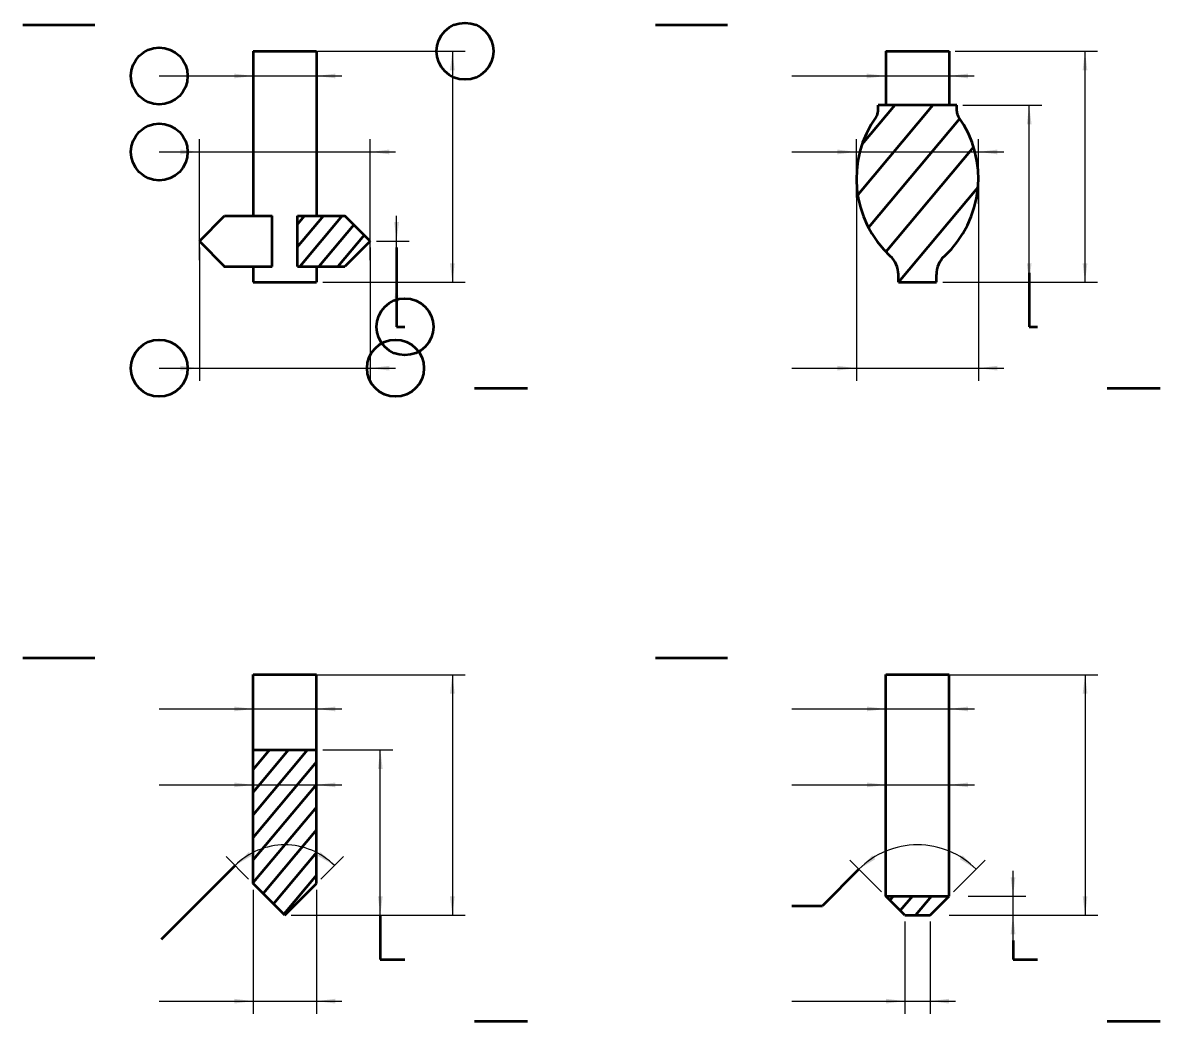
# Model space of a CAD drawing. Header units: millimetres. Extents: x -138 to 541, y -296 to -34.
# Drawn here: x 361.5 to 541.3, y -296 to -138.3 of the extents above; entities that cross this region are included whole.
import ezdxf

# ---------------------------------------------------------------- set-up
doc = ezdxf.new("R2010")
doc.units = ezdxf.units.MM
doc.layers.get('0').update_dxf_attribs({"lineweight": 35})
doc.layers.add('Dimension Layer', color=3, linetype='Continuous', lineweight=18)
doc.layers.add('Thick Solid Layer', color=7, linetype='Continuous', lineweight=35)
doc.styles.get("Standard").update_dxf_attribs({"font": '', "width": 0.667})
doc.styles.get('Standard').set_extended_font_data('arial')
doc.dimstyles.get("Standard").update_dxf_attribs({"dimtxt": 3.5, "dimasz": 4, "dimexe": 2, "dimexo": 0, "dimtad": 1, "dimdsep": 46, "dimtxsty": 'Standard', "dimblk": '_CAXARROW', "dimcen": 0, "dimdle": 8, "dimazin": 2, "dimtfac": 0.707107, "dimtdec": 3, "dimtmove": 2, "dimatfit": 3, "dimfxl": 1, "dimfrac": 2, "dimtolj": 1, "dimarcsym": 1})

# ---------------------------------------------------------------- blocks, each defined once
blk = doc.blocks.new('*X26')
at = {"layer": 'Dimension Layer'}
for points in [[(529.42, -241.25), (529.79, -244.25), (529.04, -244.25)], [(529.42, -279.25), (529.79, -276.25), (529.04, -276.25)]]:
    blk.add_hatch(color=0, dxfattribs=at).paths.add_polyline_path(points, flags=0)
at = {"layer": 'Dimension Layer', "color": 0}
for p, q in [((508.08, -241.25), (531.42, -241.25)), ((529.42, -241.25), (529.42, -279.25)), ((508.08, -279.25), (531.42, -279.25))]:
    blk.add_line(p, q, dxfattribs=at)
at = {"layer": 'Dimension Layer', "color": 0, "insert": (528.79, -246.06), "char_height": 3.5, "width": 7, "attachment_point": 5, "rotation": 90, "line_spacing_factor": 1.15057}
blk.add_mtext('\\T1.1; ', dxfattribs=at)
blk = doc.blocks.new('_CAXARROW')
blk.add_hatch(color=0).paths.add_polyline_path([(0, 0), (-1, 0.125), (-1, -0.125)], flags=0)
blk = doc.blocks.new('*X27')
at = {"layer": 'Dimension Layer'}
for points in [[(497.93, -246.66), (494.93, -246.29), (494.93, -247.04)], [(507.93, -246.66), (510.93, -246.29), (510.93, -247.04)]]:
    blk.add_hatch(color=0, dxfattribs=at).paths.add_polyline_path(points, flags=0)
at = {"layer": 'Dimension Layer', "color": 0}
for p, q in [((497.93, -250.35), (497.93, -244.66)), ((507.93, -250.35), (507.93, -244.66)), ((483.09, -246.66), (511.93, -246.66))]:
    blk.add_line(p, q, dxfattribs=at)
at = {"layer": 'Dimension Layer', "color": 0, "insert": (483.09, -246.04), "char_height": 3.5, "width": 7, "attachment_point": 5, "line_spacing_factor": 1.15057}
blk.add_mtext('\\T1.1; ', dxfattribs=at)
blk = doc.blocks.new('*X28')
at = {"layer": 'Dimension Layer'}
for points in [[(500.93, -292.83), (497.93, -292.45), (497.93, -293.2)], [(504.93, -292.83), (507.93, -292.45), (507.93, -293.2)]]:
    blk.add_hatch(color=0, dxfattribs=at).paths.add_polyline_path(points, flags=0)
at = {"layer": 'Dimension Layer', "color": 0}
for p, q in [((500.93, -280.25), (500.93, -294.83)), ((504.93, -280.25), (504.93, -294.83)), ((483.09, -292.83), (508.93, -292.83))]:
    blk.add_line(p, q, dxfattribs=at)
at = {"layer": 'Dimension Layer', "color": 0, "insert": (483.09, -292.2), "char_height": 3.5, "width": 7, "attachment_point": 5, "line_spacing_factor": 1.15057}
blk.add_mtext('\\T1.1; ', dxfattribs=at)
blk = doc.blocks.new('*X29')
at = {"layer": 'Dimension Layer'}
for points in [[(518.03, -276.25), (517.65, -273.25), (518.4, -273.25)], [(518.03, -279.25), (517.65, -282.25), (518.4, -282.25)]]:
    blk.add_hatch(color=0, dxfattribs=at).paths.add_polyline_path(points, flags=0)
at = {"layer": 'Dimension Layer', "color": 0}
for p, q in [((518.03, -283.25), (518.03, -272.25)), ((510.93, -276.25), (520.03, -276.25)), ((507.93, -279.25), (520.03, -279.25))]:
    blk.add_line(p, q, dxfattribs=at)
at = {"layer": 'Dimension Layer', "color": 0, "insert": (517.4, -277.75), "char_height": 3.5, "width": 7, "attachment_point": 5, "rotation": 90, "line_spacing_factor": 1.15057}
blk.add_mtext('\\T1.1; ', dxfattribs=at)
blk = doc.blocks.new('*X30')
at = {"layer": 'Dimension Layer'}
for points in [[(493.66, -271.98), (496.24, -270.41), (495.81, -269.8)], [(512.19, -271.98), (509.62, -270.41), (510.05, -269.8)]]:
    blk.add_hatch(color=0, dxfattribs=at).paths.add_polyline_path(points, flags=0)
at = {"layer": 'Dimension Layer', "color": 0}
for p, q in [((497.22, -275.54), (492.25, -270.57)), ((508.63, -275.54), (513.61, -270.57))]:
    blk.add_line(p, q, dxfattribs=at)
for start, end in [(90, 135), (45, 90)]:
    blk.add_arc((502.93, -281.25), 13.11, start, end, dxfattribs=at)
at = {"layer": 'Dimension Layer', "color": 0, "insert": (502.93, -268.14), "char_height": 3.5, "width": 7, "attachment_point": 5, "line_spacing_factor": 1.15057}
blk.add_mtext('\\T1.1; ', dxfattribs=at)
blk = doc.blocks.new('*X35')
at = {"layer": 'Dimension Layer'}
for points in [[(497.93, -258.66), (494.93, -258.29), (494.93, -259.04)], [(507.93, -258.66), (510.93, -258.29), (510.93, -259.04)]]:
    blk.add_hatch(color=0, dxfattribs=at).paths.add_polyline_path(points, flags=0)
at = {"layer": 'Dimension Layer', "color": 0}
for p, q in [((497.93, -264.18), (497.93, -256.66)), ((507.93, -264.18), (507.93, -256.66)), ((483.09, -258.66), (511.93, -258.66))]:
    blk.add_line(p, q, dxfattribs=at)
at = {"layer": 'Dimension Layer', "color": 0, "insert": (483.09, -258.04), "char_height": 3.5, "width": 7, "attachment_point": 5, "line_spacing_factor": 1.15057}
blk.add_mtext('\\T1.1; ', dxfattribs=at)
blk = doc.blocks.new('*X43')
at = {"layer": 'Dimension Layer'}
for points in [[(429.42, -241.25), (429.79, -244.25), (429.04, -244.25)], [(429.42, -279.25), (429.79, -276.25), (429.04, -276.25)]]:
    blk.add_hatch(color=0, dxfattribs=at).paths.add_polyline_path(points, flags=0)
at = {"layer": 'Dimension Layer', "color": 0}
for p, q in [((408.08, -241.25), (431.42, -241.25)), ((429.42, -241.25), (429.42, -279.25)), ((408.08, -279.25), (431.42, -279.25))]:
    blk.add_line(p, q, dxfattribs=at)
at = {"layer": 'Dimension Layer', "color": 0, "insert": (428.79, -246.06), "char_height": 3.5, "width": 7, "attachment_point": 5, "rotation": 90, "line_spacing_factor": 1.15057}
blk.add_mtext('\\T1.1; ', dxfattribs=at)
blk = doc.blocks.new('*X44')
at = {"layer": 'Dimension Layer'}
for points in [[(397.93, -246.66), (394.93, -246.29), (394.93, -247.04)], [(407.93, -246.66), (410.93, -246.29), (410.93, -247.04)]]:
    blk.add_hatch(color=0, dxfattribs=at).paths.add_polyline_path(points, flags=0)
at = {"layer": 'Dimension Layer', "color": 0}
for p, q in [((397.93, -250.35), (397.93, -244.66)), ((407.93, -250.35), (407.93, -244.66)), ((383.09, -246.66), (411.93, -246.66))]:
    blk.add_line(p, q, dxfattribs=at)
at = {"layer": 'Dimension Layer', "color": 0, "insert": (383.09, -246.04), "char_height": 3.5, "width": 7, "attachment_point": 5, "line_spacing_factor": 1.15057}
blk.add_mtext('\\T1.1; ', dxfattribs=at)
blk = doc.blocks.new('*X45')
at = {"layer": 'Dimension Layer'}
for points in [[(418.03, -253.13), (417.65, -256.13), (418.4, -256.13)], [(418.03, -279.25), (417.65, -276.25), (418.4, -276.25)]]:
    blk.add_hatch(color=0, dxfattribs=at).paths.add_polyline_path(points, flags=0)
at = {"layer": 'Dimension Layer', "color": 0}
for p, q in [((408.93, -253.13), (420.03, -253.13)), ((418.03, -279.25), (418.03, -253.13)), ((403.93, -279.25), (420.03, -279.25))]:
    blk.add_line(p, q, dxfattribs=at)
at = {"layer": 'Dimension Layer', "color": 0, "insert": (417.4, -266.19), "char_height": 3.5, "width": 7, "attachment_point": 5, "rotation": 90, "line_spacing_factor": 1.15057}
blk.add_mtext('\\T1.1; ', dxfattribs=at)
blk = doc.blocks.new('*X46')
at = {"layer": 'Dimension Layer'}
for points in [[(395.07, -271.39), (397.68, -269.88), (397.27, -269.26)], [(410.78, -271.39), (408.17, -269.88), (408.58, -269.26)]]:
    blk.add_hatch(color=0, dxfattribs=at).paths.add_polyline_path(points, flags=0)
at = {"layer": 'Dimension Layer', "color": 0}
for p, q in [((397.22, -273.54), (393.66, -269.98)), ((408.63, -273.54), (412.19, -269.98))]:
    blk.add_line(p, q, dxfattribs=at)
for start, end in [(90, 135), (45, 90)]:
    blk.add_arc((402.93, -279.25), 11.11, start, end, dxfattribs=at)
at = {"layer": 'Dimension Layer', "color": 0, "insert": (402.93, -268.14), "char_height": 3.5, "width": 7, "attachment_point": 5, "line_spacing_factor": 1.15057}
blk.add_mtext('\\T1.1; ', dxfattribs=at)
blk = doc.blocks.new('*X47')
at = {"layer": 'Dimension Layer'}
for points in [[(397.93, -258.66), (394.93, -258.29), (394.93, -259.04)], [(407.93, -258.66), (410.93, -258.29), (410.93, -259.04)]]:
    blk.add_hatch(color=0, dxfattribs=at).paths.add_polyline_path(points, flags=0)
at = {"layer": 'Dimension Layer', "color": 0}
for p, q in [((397.93, -264.18), (397.93, -256.66)), ((407.93, -264.18), (407.93, -256.66)), ((383.09, -258.66), (411.93, -258.66))]:
    blk.add_line(p, q, dxfattribs=at)
at = {"layer": 'Dimension Layer', "color": 0, "insert": (383.09, -258.04), "char_height": 3.5, "width": 7, "attachment_point": 5, "line_spacing_factor": 1.15057}
blk.add_mtext('\\T1.1; ', dxfattribs=at)
blk = doc.blocks.new('*X48')
at = {"layer": 'Dimension Layer'}
for points in [[(397.93, -292.83), (394.93, -292.45), (394.93, -293.2)], [(407.93, -292.83), (410.93, -292.45), (410.93, -293.2)]]:
    blk.add_hatch(color=0, dxfattribs=at).paths.add_polyline_path(points, flags=0)
at = {"layer": 'Dimension Layer', "color": 0}
for p, q in [((397.93, -275.25), (397.93, -294.83)), ((407.93, -275.25), (407.93, -294.83)), ((383.09, -292.83), (411.93, -292.83))]:
    blk.add_line(p, q, dxfattribs=at)
at = {"layer": 'Dimension Layer', "color": 0, "insert": (383.09, -292.2), "char_height": 3.5, "width": 7, "attachment_point": 5, "line_spacing_factor": 1.15057}
blk.add_mtext('\\T1.1; ', dxfattribs=at)
blk = doc.blocks.new('*X86')
at = {"layer": 'Dimension Layer'}
for points in [[(529.4, -142.75), (529.78, -145.75), (529.03, -145.75)], [(529.4, -179.25), (529.78, -176.25), (529.03, -176.25)]]:
    blk.add_hatch(color=0, dxfattribs=at).paths.add_polyline_path(points, flags=0)
at = {"layer": 'Dimension Layer', "color": 0}
for p, q in [((508.91, -142.75), (531.4, -142.75)), ((529.4, -142.75), (529.4, -179.25)), ((506.91, -179.25), (531.4, -179.25))]:
    blk.add_line(p, q, dxfattribs=at)
at = {"layer": 'Dimension Layer', "color": 0, "insert": (528.78, -146.06), "char_height": 3.5, "width": 7, "attachment_point": 5, "rotation": 90, "line_spacing_factor": 1.15057}
blk.add_mtext('\\T1.1; ', dxfattribs=at)
blk = doc.blocks.new('*X87')
at = {"layer": 'Dimension Layer'}
for points in [[(497.91, -146.66), (494.91, -146.29), (494.91, -147.04)], [(507.91, -146.66), (510.91, -146.29), (510.91, -147.04)]]:
    blk.add_hatch(color=0, dxfattribs=at).paths.add_polyline_path(points, flags=0)
at = {"layer": 'Dimension Layer', "color": 0}
for p, q in [((497.91, -150.35), (497.91, -144.66)), ((507.91, -150.35), (507.91, -144.66)), ((483.07, -146.66), (511.91, -146.66))]:
    blk.add_line(p, q, dxfattribs=at)
at = {"layer": 'Dimension Layer', "color": 0, "insert": (483.07, -146.04), "char_height": 3.5, "width": 7, "attachment_point": 5, "line_spacing_factor": 1.15057}
blk.add_mtext('\\T1.1; ', dxfattribs=at)
blk = doc.blocks.new('*X88')
at = {"layer": 'Dimension Layer'}
for points in [[(493.27, -192.83), (490.27, -192.45), (490.27, -193.2)], [(512.55, -192.83), (515.55, -192.45), (515.55, -193.2)]]:
    blk.add_hatch(color=0, dxfattribs=at).paths.add_polyline_path(points, flags=0)
at = {"layer": 'Dimension Layer', "color": 0}
for p, q in [((493.27, -163.85), (493.27, -194.83)), ((512.55, -163.85), (512.55, -194.83)), ((483.07, -192.83), (516.55, -192.83))]:
    blk.add_line(p, q, dxfattribs=at)
at = {"layer": 'Dimension Layer', "color": 0, "insert": (483.07, -192.2), "char_height": 3.5, "width": 7, "attachment_point": 5, "line_spacing_factor": 1.15057}
blk.add_mtext('\\T1.1; ', dxfattribs=at)
blk = doc.blocks.new('*X89')
at = {"layer": 'Dimension Layer'}
for points in [[(520.58, -151.3), (520.21, -154.3), (520.96, -154.3)], [(520.58, -179.25), (520.21, -176.25), (520.96, -176.25)]]:
    blk.add_hatch(color=0, dxfattribs=at).paths.add_polyline_path(points, flags=0)
at = {"layer": 'Dimension Layer', "color": 0}
for p, q in [((510.12, -151.3), (522.58, -151.3)), ((520.58, -179.25), (520.58, -151.3)), ((506.91, -179.25), (522.58, -179.25))]:
    blk.add_line(p, q, dxfattribs=at)
at = {"layer": 'Dimension Layer', "color": 0, "insert": (519.96, -165.27), "char_height": 3.5, "width": 7, "attachment_point": 5, "rotation": 90, "line_spacing_factor": 1.15057}
blk.add_mtext('\\T1.1; ', dxfattribs=at)
blk = doc.blocks.new('*X90')
at = {"layer": 'Dimension Layer'}
for points in [[(493.27, -158.66), (490.27, -158.29), (490.27, -159.04)], [(512.55, -158.66), (515.55, -158.29), (515.55, -159.04)]]:
    blk.add_hatch(color=0, dxfattribs=at).paths.add_polyline_path(points, flags=0)
at = {"layer": 'Dimension Layer', "color": 0}
for p, q in [((493.27, -165.85), (493.27, -156.66)), ((512.55, -166.85), (512.55, -156.66)), ((483.07, -158.66), (516.55, -158.66))]:
    blk.add_line(p, q, dxfattribs=at)
at = {"layer": 'Dimension Layer', "color": 0, "insert": (483.07, -158.04), "char_height": 3.5, "width": 7, "attachment_point": 5, "line_spacing_factor": 1.15057}
blk.add_mtext('\\T1.1; ', dxfattribs=at)
blk = doc.blocks.new('*X91')
at = {"layer": 'Dimension Layer'}
for points in [[(429.42, -142.75), (429.79, -145.75), (429.04, -145.75)], [(429.42, -179.25), (429.79, -176.25), (429.04, -176.25)]]:
    blk.add_hatch(color=0, dxfattribs=at).paths.add_polyline_path(points, flags=0)
at = {"layer": 'Dimension Layer', "color": 0}
for p, q in [((408.08, -142.75), (431.42, -142.75)), ((429.42, -142.75), (429.42, -179.25)), ((408.93, -179.25), (431.42, -179.25))]:
    blk.add_line(p, q, dxfattribs=at)
at = {"layer": 'Dimension Layer', "color": 0, "insert": (428.79, -146.06), "char_height": 3.5, "width": 7, "attachment_point": 5, "rotation": 90, "line_spacing_factor": 1.15057}
blk.add_mtext('\\T1.1; ', dxfattribs=at)
blk = doc.blocks.new('*X92')
at = {"layer": 'Dimension Layer'}
for points in [[(397.93, -146.66), (394.93, -146.29), (394.93, -147.04)], [(407.93, -146.66), (410.93, -146.29), (410.93, -147.04)]]:
    blk.add_hatch(color=0, dxfattribs=at).paths.add_polyline_path(points, flags=0)
at = {"layer": 'Dimension Layer', "color": 0}
for p, q in [((397.93, -150.35), (397.93, -144.66)), ((407.93, -150.35), (407.93, -144.66)), ((383.09, -146.66), (411.93, -146.66))]:
    blk.add_line(p, q, dxfattribs=at)
at = {"layer": 'Dimension Layer', "color": 0, "insert": (383.09, -146.04), "char_height": 3.5, "width": 7, "attachment_point": 5, "line_spacing_factor": 1.15057}
blk.add_mtext('\\T1.1; ', dxfattribs=at)
blk = doc.blocks.new('*X93')
at = {"layer": 'Dimension Layer'}
for points in [[(420.6, -172.75), (420.22, -169.75), (420.97, -169.75)], [(420.6, -179.25), (420.22, -182.25), (420.97, -182.25)]]:
    blk.add_hatch(color=0, dxfattribs=at).paths.add_polyline_path(points, flags=0)
at = {"layer": 'Dimension Layer', "color": 0}
for p, q in [((420.6, -183.25), (420.6, -168.75)), ((417.43, -172.75), (422.6, -172.75)), ((408.93, -179.25), (422.6, -179.25))]:
    blk.add_line(p, q, dxfattribs=at)
at = {"layer": 'Dimension Layer', "color": 0, "insert": (419.97, -176), "char_height": 3.5, "width": 7, "attachment_point": 5, "rotation": 90, "line_spacing_factor": 1.15057}
blk.add_mtext('\\T1.1; ', dxfattribs=at)
blk = doc.blocks.new('*X94')
at = {"layer": 'Dimension Layer'}
for points in [[(389.43, -158.66), (386.43, -158.29), (386.43, -159.04)], [(416.43, -158.66), (419.43, -158.29), (419.43, -159.04)]]:
    blk.add_hatch(color=0, dxfattribs=at).paths.add_polyline_path(points, flags=0)
at = {"layer": 'Dimension Layer', "color": 0}
for p, q in [((389.43, -175.75), (389.43, -156.66)), ((416.43, -175.75), (416.43, -156.66)), ((383.09, -158.66), (420.43, -158.66))]:
    blk.add_line(p, q, dxfattribs=at)
at = {"layer": 'Dimension Layer', "color": 0, "insert": (383.09, -158.04), "char_height": 3.5, "width": 7, "attachment_point": 5, "line_spacing_factor": 1.15057}
blk.add_mtext('\\T1.1; ', dxfattribs=at)
blk = doc.blocks.new('*X95')
at = {"layer": 'Dimension Layer'}
for points in [[(389.43, -192.83), (386.43, -192.45), (386.43, -193.2)], [(416.43, -192.83), (419.43, -192.45), (419.43, -193.2)]]:
    blk.add_hatch(color=0, dxfattribs=at).paths.add_polyline_path(points, flags=0)
at = {"layer": 'Dimension Layer', "color": 0}
for p, q in [((389.43, -173.75), (389.43, -194.83)), ((416.43, -173.75), (416.43, -194.83)), ((383.09, -192.83), (420.43, -192.83))]:
    blk.add_line(p, q, dxfattribs=at)
at = {"layer": 'Dimension Layer', "color": 0, "insert": (383.09, -192.2), "char_height": 3.5, "width": 7, "attachment_point": 5, "line_spacing_factor": 1.15057}
blk.add_mtext('\\T1.1; ', dxfattribs=at)

msp = doc.modelspace()

# ---------------------------------------------------------------- linework, layer by layer
at = {"layer": 'Thick Solid Layer'}
for p, q in [((372.927, -138.625), (361.515, -138.625)), ((472.927, -138.625), (461.515, -138.625)), ((397.927, -142.747), (407.927, -142.747)), ((397.927, -142.747), (397.927, -168.747)), ((407.927, -142.747), (407.927, -168.747)), ((497.911, -142.747), (507.911, -142.747)), ((497.911, -142.747), (497.911, -151.298)), ((507.911, -142.747), (507.911, -151.298)), ((505.363, -151.298), (493.478, -165.462)), ((499.363, -151.298), (494.15, -157.51)), ((509.122, -151.298), (496.7, -151.298)), ((496.7, -152.219), (496.7, -151.298)), ((509.122, -152.219), (509.122, -151.298)), ((509.61, -153.387), (495.172, -170.593)), ((511.804, -157.922), (497.942, -174.443)), ((512.49, -164.256), (499.911, -179.247)), ((389.427, -172.747), (393.427, -168.747)), ((393.427, -168.747), (400.927, -168.747)), ((400.927, -176.747), (400.927, -168.747)), ((409.023, -168.747), (404.827, -173.747)), ((404.927, -176.747), (404.927, -168.747)), ((404.927, -168.747), (412.427, -168.747)), ((406.023, -168.747), (404.927, -170.052)), ((412.023, -168.747), (405.31, -176.747)), ((416.427, -172.747), (412.427, -168.747)), ((413.839, -170.158), (408.31, -176.747)), ((415.47, -171.789), (411.31, -176.747)), ((389.427, -172.747), (393.427, -176.747)), ((416.427, -172.747), (412.427, -176.747)), ((420.597, -173.747), (420.597, -186.291)), ((393.364, -176.683), (393.31, -176.747)), ((393.31, -176.747), (400.927, -176.747)), ((397.927, -176.747), (397.927, -179.247)), ((404.927, -176.747), (412.427, -176.747)), ((407.927, -176.747), (407.927, -179.247)), ((520.581, -177.747), (520.581, -186.291)), ((397.927, -179.247), (407.927, -179.247)), ((499.911, -179.247), (499.911, -178.052)), ((499.911, -179.247), (505.911, -179.247)), ((505.911, -179.247), (505.911, -178.052)), ((420.597, -186.291), (421.917, -186.291)), ((520.581, -186.291), (521.9, -186.291)), ((432.927, -196.002), (441.297, -196.002)), ((532.927, -196.002), (541.297, -196.002)), ((372.927, -238.625), (361.515, -238.625)), ((472.927, -238.625), (461.515, -238.625)), ((397.927, -241.247), (407.927, -241.247)), ((397.927, -274.247), (397.927, -241.247)), ((407.927, -274.247), (407.927, -241.247)), ((497.927, -241.247), (507.927, -241.247)), ((497.927, -276.247), (497.927, -241.247)), ((507.927, -276.247), (507.927, -241.247)), ((406.523, -253.131), (397.927, -263.374)), ((403.523, -253.131), (397.927, -259.799)), ((400.523, -253.131), (397.927, -256.224)), ((398.041, -253.131), (408.041, -253.131)), ((407.927, -255.032), (397.927, -266.949)), ((407.927, -258.607), (397.927, -270.525)), ((407.927, -262.182), (397.927, -274.1)), ((407.927, -265.758), (399.492, -275.811)), ((407.927, -269.333), (401.123, -277.442)), ((395.075, -271.394), (383.379, -283.089)), ((407.927, -272.908), (402.754, -279.073)), ((493.66, -271.98), (487.893, -277.747)), ((402.927, -279.247), (397.927, -274.247)), ((402.927, -279.247), (407.927, -274.247)), ((497.927, -276.247), (507.927, -276.247)), ((500.927, -279.247), (497.927, -276.247)), ((499.126, -276.247), (498.579, -276.898)), ((502.126, -276.247), (500.21, -278.53)), ((505.126, -276.247), (502.609, -279.247)), ((504.927, -279.247), (507.927, -276.247)), ((483.087, -277.747), (487.893, -277.747)), ((418.025, -279.247), (418.025, -286.247)), ((500.927, -279.247), (504.927, -279.247)), ((518.025, -283.247), (518.025, -286.247)), ((418.025, -286.247), (421.917, -286.247)), ((518.025, -286.247), (521.917, -286.247)), ((432.927, -296.002), (441.297, -296.002)), ((532.927, -296.002), (541.297, -296.002))]:
    msp.add_line(p, q, dxfattribs=at)
for centre in [(431.417, -142.747), (383.087, -146.662), (383.087, -158.662), (421.917, -186.291), (383.087, -192.826), (383.087, -192.826), (420.427, -192.826)]:
    msp.add_circle(centre, 4.492, dxfattribs=at)
for centre, radius, start, end in [((495.2, -152.219), 1.5, 324.2806, 0.00006), ((510.622, -152.219), 1.5, 179.99994, 215.7194), ((509.99, -162.854), 16.717, 144.28077, 227.18783), ((495.831, -162.854), 16.717, 312.81217, 35.71923), ((495.911, -178.052), 4, 359.99995, 47.18797), ((509.911, -178.052), 4, 132.81203, 180.00005)]:
    msp.add_arc(centre, radius, start, end, dxfattribs=at)

# ---------------------------------------------------------------- dimensions: what is measured, and where the dimension line sits
at = {"layer": 'Dimension Layer'}
for base, p1, p2, angle, override, picture, middle in [((429.417, -179.247), (407.077, -142.747), (407.927, -179.247), 270, {"dimscale": 1, "dimasz": 3, "dimexo": 1, "dimsah": 1, "dimtfill": 1}, '*X91', (428.792, -146.062)), ((529.4, -179.247), (507.911, -142.747), (505.911, -179.247), 270, {"dimscale": 1, "dimasz": 3, "dimexo": 1, "dimsah": 1, "dimtfill": 1}, '*X86', (528.775, -146.062)), ((520.581, -151.298), (505.911, -179.247), (509.122, -151.298), 90, {"dimscale": 1, "dimasz": 3, "dimexo": 1, "dimsah": 1, "dimtfill": 1}, '*X89', (519.956, -165.272)), ((416.427, -158.662), (389.427, -176.747), (416.427, -176.747), 0, {"dimscale": 1, "dimasz": 3, "dimexo": 1, "dimsah": 1, "dimdle": 6, "dimtfill": 1}, '*X94', (383.087, -158.037)), ((420.597, -172.747), (407.927, -179.247), (416.427, -172.747), 90, {"dimscale": 1, "dimasz": 3, "dimexo": 1, "dimsah": 1, "dimdle": 6, "dimtfill": 1}, '*X93', (419.972, -175.997)), ((416.427, -192.826), (389.427, -172.747), (416.427, -172.747), 0, {"dimscale": 1, "dimasz": 3, "dimexo": 1, "dimsah": 1, "dimdle": 6, "dimtfill": 1}, '*X95', (383.087, -192.201)), ((429.417, -279.247), (407.077, -241.247), (407.077, -279.247), 270, {"dimscale": 1, "dimasz": 3, "dimexo": 1, "dimsah": 1, "dimtfill": 1}, '*X43', (428.792, -246.062)), ((529.417, -279.247), (507.077, -241.247), (507.077, -279.247), 270, {"dimscale": 1, "dimasz": 3, "dimexo": 1, "dimsah": 1, "dimtfill": 1}, '*X26', (528.792, -246.062)), ((418.025, -253.131), (402.927, -279.247), (407.927, -253.131), 90, {"dimscale": 1, "dimasz": 3, "dimexo": 1, "dimsah": 1, "dimdle": 6, "dimtfill": 1}, '*X45', (417.4, -266.189)), ((518.025, -276.247), (504.927, -279.247), (507.927, -276.247), 90, {"dimscale": 1, "dimasz": 3, "dimexo": 3, "dimsah": 1, "dimdle": 6, "dimtfill": 1}, '*X29', (517.4, -277.747)), ((504.927, -292.826), (500.927, -279.247), (504.927, -279.247), 0, {"dimscale": 1, "dimasz": 3, "dimexo": 1, "dimsah": 1, "dimdle": 6, "dimtfill": 1}, '*X28', (483.087, -292.201))]:
    dim = msp.add_linear_dim(base=base, p1=p1, p2=p2, angle=angle, text=' ', dimstyle='Standard', override=override, dxfattribs=at)
    dim.commit()
    dim.dimension.update_dxf_attribs({"geometry": picture, "text_midpoint": middle, "dimtype": 160})
for base, p1, p2, override, picture, middle in [((407.927, -146.662), (397.927, -153.346), (407.927, -153.346), {"dimscale": 1, "dimasz": 3, "dimexo": 3, "dimsah": 1, "dimdle": 6, "dimtfill": 1}, '*X92', (383.087, -146.037)), ((507.911, -146.662), (497.911, -153.346), (507.911, -153.346), {"dimscale": 1, "dimasz": 3, "dimexo": 3, "dimsah": 1, "dimdle": 6, "dimtfill": 1}, '*X87', (483.071, -146.037)), ((512.549, -158.662), (493.273, -166.854), (512.549, -167.854), {"dimscale": 1, "dimasz": 3, "dimexo": 1, "dimsah": 1, "dimdle": 6, "dimtfill": 1}, '*X90', (483.071, -158.037)), ((512.549, -192.826), (493.273, -162.854), (512.549, -162.854), {"dimscale": 1, "dimasz": 3, "dimexo": 1, "dimsah": 1, "dimdle": 6, "dimtfill": 1}, '*X88', (483.071, -192.201)), ((407.927, -246.662), (397.927, -253.346), (407.927, -253.346), {"dimscale": 1, "dimasz": 3, "dimexo": 3, "dimsah": 1, "dimdle": 6, "dimtfill": 1}, '*X44', (383.087, -246.037)), ((507.927, -246.662), (497.927, -253.346), (507.927, -253.346), {"dimscale": 1, "dimasz": 3, "dimexo": 3, "dimsah": 1, "dimdle": 6, "dimtfill": 1}, '*X27', (483.087, -246.037)), ((407.927, -258.662), (397.927, -267.182), (407.927, -267.182), {"dimscale": 1, "dimasz": 3, "dimexo": 3, "dimsah": 1, "dimdle": 6, "dimtfill": 1}, '*X47', (383.087, -258.037)), ((507.927, -258.662), (497.927, -267.182), (507.927, -267.182), {"dimscale": 1, "dimasz": 3, "dimexo": 3, "dimsah": 1, "dimdle": 6, "dimtfill": 1}, '*X35', (483.087, -258.037)), ((407.927, -292.826), (397.927, -274.247), (407.927, -274.247), {"dimscale": 1, "dimasz": 3, "dimexo": 1, "dimsah": 1, "dimdle": 6, "dimtfill": 1}, '*X48', (383.087, -292.201))]:
    dim = msp.add_linear_dim(base=base, p1=p1, p2=p2, text=' ', dimstyle='Standard', override=override, dxfattribs=at)
    dim.commit()
    dim.dimension.update_dxf_attribs({"geometry": picture, "text_midpoint": middle, "dimtype": 160})
for base, line1, line2, picture, middle in [((402.927, -268.141), ((402.927, -279.247), (407.927, -274.247)), ((402.927, -279.247), (397.927, -274.247)), '*X46', (402.927, -268.141)), ((502.927, -268.141), ((504.927, -279.247), (507.927, -276.247)), ((500.927, -279.247), (497.927, -276.247)), '*X30', (502.927, -268.141))]:
    dim = msp.add_angular_dim_2l(base=base, line1=line1, line2=line2, text=' ', dimstyle='Standard', override={"dimscale": 1, "dimasz": 3, "dimexo": 1, "dimgap": 0, "dimtad": 1, "dimtih": 0, "dimtoh": 0, "dimsah": 1, "dimtdec": 2, "dimtfill": 1}, dxfattribs=at)
    dim.commit()
    dim.dimension.update_dxf_attribs({"geometry": picture, "text_midpoint": middle, "dimtype": 162})

doc.saveas('drawing.dxf')
